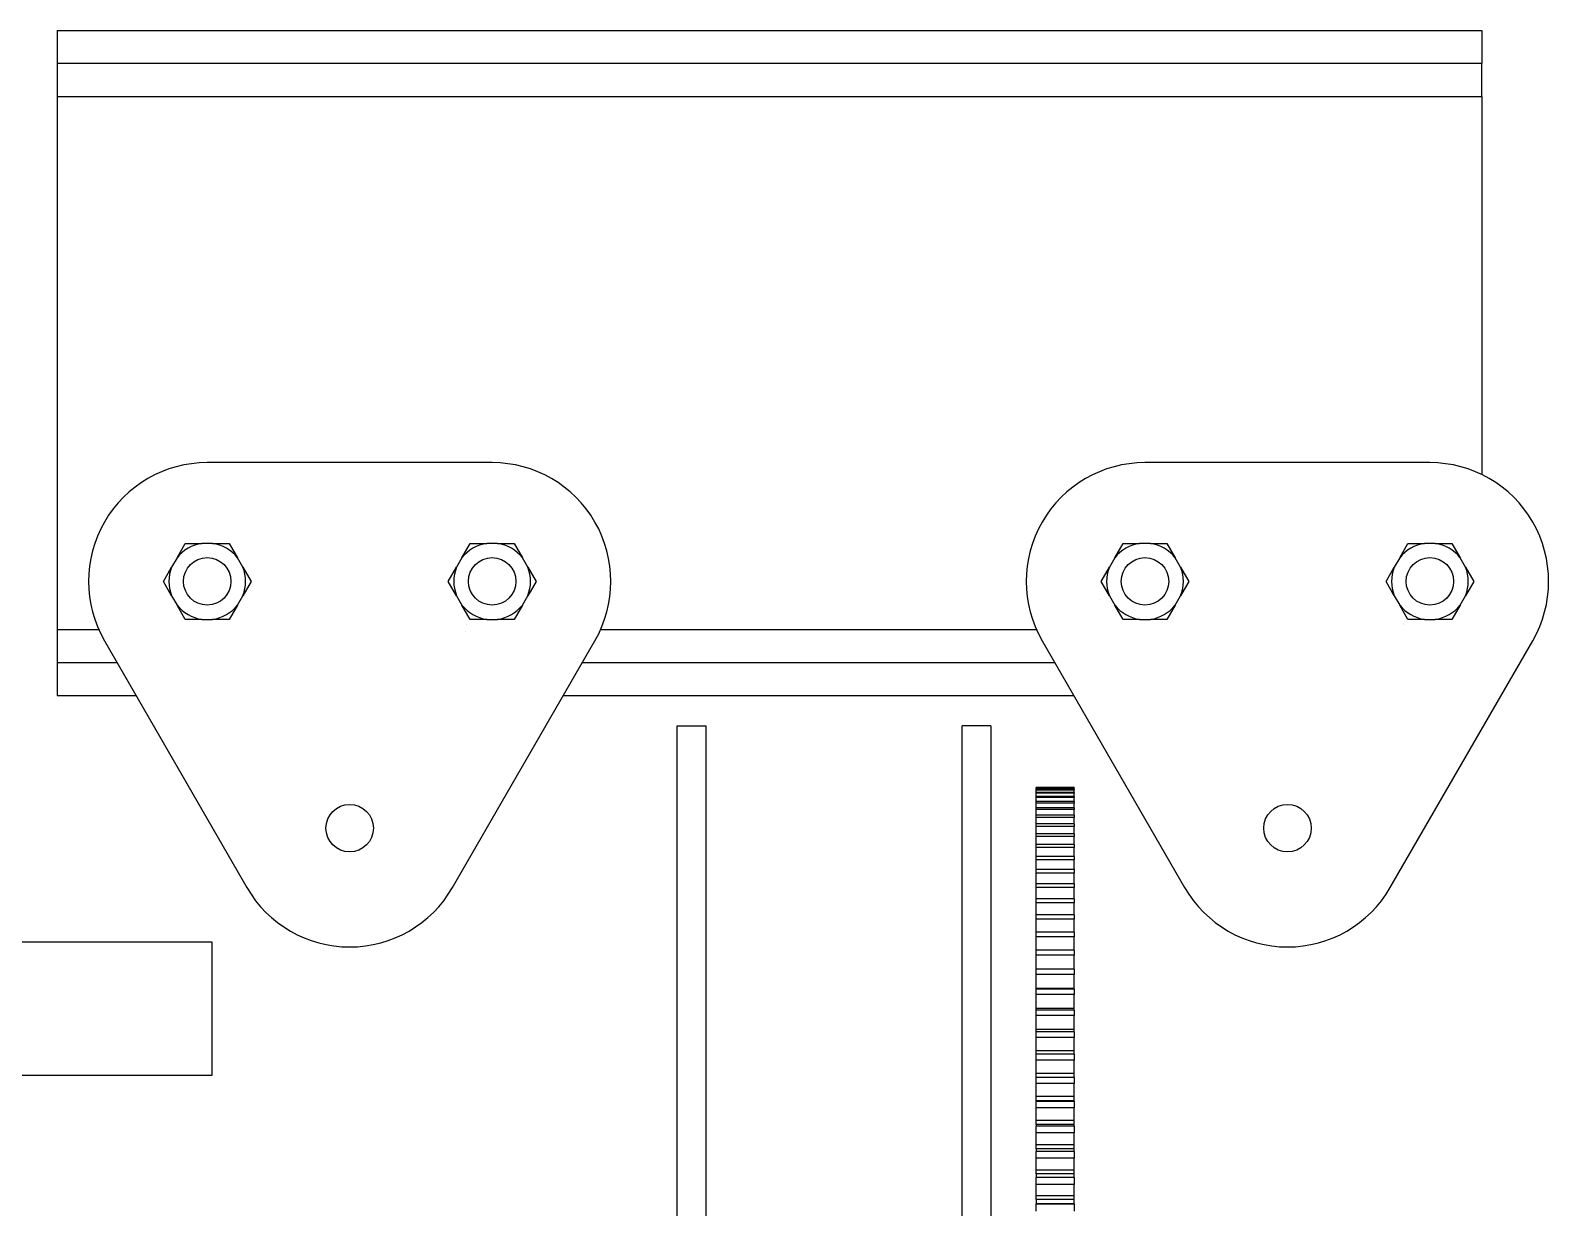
# Model space of a CAD drawing. Extents: x -518 to 2151, y -2845 to -846.
# Drawn here: x 508 to 827.8, y -1094 to -846.2 of the extents above; entities that cross this region are included whole.
import ezdxf

# ---------------------------------------------------------------- set-up
doc = ezdxf.new("R2010")
doc.units = 0
doc.layers.get('0').update_dxf_attribs({"linetype": 'CONTINUOUS'})

msp = doc.modelspace()

# ---------------------------------------------------------------- linework, layer by layer
at = {"color": 1}
for p, q in [((513.72345, -846.19494), (813.72345, -846.19494)), ((513.72345, -846.19494), (513.72345, -853.09494)), ((813.72345, -846.19494), (813.72345, -853.09494)), ((513.72345, -853.09494), (513.72345, -860.09494)), ((513.72345, -853.09494), (813.72345, -853.09494)), ((813.72345, -860.09494), (813.72345, -853.09494)), ((513.72345, -860.09494), (813.72345, -860.09494)), ((513.72345, -860.09494), (513.72345, -972.29494)), ((813.72345, -860.09494), (813.72345, -939.75366)), ((605.29588, -937.19454), (545.29588, -937.19454)), ((802.77491, -937.19454), (742.77491, -937.19454)), ((538.93477, -957.21231), (540.67661, -954.1948)), ((540.67661, -954.1948), (544.16168, -954.19454)), ((546.43008, -954.19454), (544.16168, -954.19454)), ((546.43008, -954.19454), (549.91515, -954.1948)), ((549.91515, -954.1948), (551.65699, -957.21231)), ((598.93477, -957.21231), (600.67661, -954.1948)), ((600.67661, -954.1948), (604.16168, -954.19454)), ((606.43008, -954.19454), (604.16168, -954.19454)), ((606.43008, -954.19454), (609.91515, -954.1948)), ((609.91515, -954.1948), (611.65699, -957.21231)), ((736.4138, -957.21231), (738.15564, -954.1948)), ((738.15564, -954.1948), (741.64071, -954.19454)), ((743.9091, -954.19454), (741.64071, -954.19454)), ((743.9091, -954.19454), (747.39418, -954.1948)), ((747.39418, -954.1948), (749.13602, -957.21231)), ((796.4138, -957.21231), (798.15564, -954.1948)), ((798.15564, -954.1948), (801.64071, -954.19454)), ((803.9091, -954.19454), (801.64071, -954.19454)), ((803.9091, -954.19454), (807.39418, -954.1948)), ((807.39418, -954.1948), (809.13602, -957.21231)), ((536.05826, -962.194), (537.80059, -959.17677)), ((538.93477, -957.21231), (537.80059, -959.17677)), ((552.79117, -959.17677), (551.65699, -957.21231)), ((552.79117, -959.17677), (554.5335, -962.19508)), ((596.05826, -962.194), (597.80059, -959.17677)), ((598.93477, -957.21231), (597.80059, -959.17677)), ((612.79117, -959.17677), (611.65699, -957.21231)), ((612.79117, -959.17677), (614.5335, -962.19508)), ((733.53729, -962.194), (735.27962, -959.17677)), ((736.41379, -957.21231), (735.27962, -959.17677)), ((750.2702, -959.17677), (749.13602, -957.21231)), ((750.2702, -959.17677), (752.01252, -962.19508)), ((793.53729, -962.194), (795.27962, -959.17677)), ((796.41379, -957.21231), (795.27962, -959.17677)), ((810.2702, -959.17677), (809.13602, -957.21231)), ((810.2702, -959.17677), (812.01252, -962.19508)), ((537.80059, -965.21231), (536.05826, -962.194)), ((554.5335, -962.19508), (552.79117, -965.21231)), ((597.80059, -965.21231), (596.05826, -962.194)), ((614.5335, -962.19508), (612.79117, -965.21231)), ((735.27962, -965.21231), (733.53729, -962.194)), ((752.01252, -962.19508), (750.2702, -965.21231)), ((795.27962, -965.21231), (793.53729, -962.194)), ((812.01252, -962.19508), (810.2702, -965.21231)), ((537.80059, -965.21231), (538.93477, -967.17677)), ((551.65699, -967.17677), (552.79117, -965.21231)), ((597.80059, -965.21231), (598.93477, -967.17677)), ((611.65699, -967.17677), (612.79117, -965.21231)), ((735.27962, -965.21231), (736.41379, -967.17677)), ((749.13602, -967.17677), (750.2702, -965.21231)), ((795.27962, -965.21231), (796.41379, -967.17677)), ((809.13602, -967.17677), (810.2702, -965.21231)), ((540.67661, -970.19428), (538.93477, -967.17677)), ((551.65699, -967.17677), (549.91515, -970.19428)), ((600.67661, -970.19428), (598.93477, -967.17677)), ((611.65699, -967.17677), (609.91515, -970.19428)), ((738.15564, -970.19428), (736.4138, -967.17677)), ((749.13602, -967.17677), (747.39418, -970.19428)), ((798.15564, -970.19428), (796.4138, -967.17677)), ((809.13602, -967.17677), (807.39418, -970.19428)), ((544.16168, -970.19454), (540.67661, -970.19428)), ((544.16168, -970.19454), (546.43008, -970.19454)), ((549.91515, -970.19428), (546.43008, -970.19454)), ((604.16168, -970.19454), (600.67661, -970.19428)), ((604.16168, -970.19454), (606.43008, -970.19454)), ((609.91515, -970.19428), (606.43008, -970.19454)), ((741.64071, -970.19454), (738.15564, -970.19428)), ((741.64071, -970.19454), (743.9091, -970.19454)), ((747.39418, -970.19428), (743.9091, -970.19454)), ((801.64071, -970.19454), (798.15564, -970.19428)), ((801.64071, -970.19454), (803.9091, -970.19454)), ((807.39418, -970.19428), (803.9091, -970.19454)), ((513.72345, -972.29494), (513.72345, -979.29494)), ((513.72345, -972.29494), (522.43689, -972.29494)), ((523.64525, -974.69454), (553.64525, -1026.65606)), ((596.94652, -1026.65606), (626.94652, -974.69454)), ((599.73997, -972.83088), (599.74107, -972.83146)), ((628.15487, -972.29494), (719.91592, -972.29494)), ((721.12427, -974.69454), (751.12427, -1026.65606)), ((794.42554, -1026.65606), (824.42554, -974.69454)), ((513.72345, -979.29494), (513.72345, -986.19494)), ((513.72345, -979.29494), (526.30129, -979.29494)), ((624.29047, -979.29494), (723.78032, -979.29494)), ((513.72345, -986.19494), (530.285, -986.19494)), ((620.30676, -986.19494), (727.76403, -986.19494)), ((644.27634, -1342.57919), (644.27634, -992.57919)), ((644.27634, -992.57919), (650.27634, -992.57919)), ((650.27634, -992.57919), (650.27634, -1167.57919)), ((704.27634, -1167.57919), (704.27634, -992.57919)), ((710.27634, -992.57919), (704.27634, -992.57919)), ((710.27634, -992.57919), (710.27634, -1342.57919)), ((727.87102, -1005.57916), (719.87102, -1005.57916)), ((719.87102, -1005.58124), (719.87102, -1005.57916)), ((727.87102, -1005.58124), (719.87102, -1005.58124)), ((719.87102, -1005.67394), (719.87102, -1005.58124)), ((727.87102, -1005.67394), (719.87102, -1005.67394)), ((719.87102, -1005.73833), (719.87102, -1005.67394)), ((727.87102, -1005.73833), (719.87102, -1005.73833)), ((719.87102, -1006.01629), (719.87102, -1005.73833)), ((727.87102, -1006.01629), (719.87102, -1006.01629)), ((719.87102, -1006.14496), (719.87102, -1006.01629)), ((727.87102, -1006.14496), (719.87102, -1006.14496)), ((719.87102, -1006.60775), (719.87102, -1006.14496)), ((727.87102, -1006.60775), (719.87102, -1006.60775)), ((719.87102, -1006.80052), (719.87102, -1006.60775)), ((727.87102, -1006.80052), (719.87102, -1006.80052)), ((719.87102, -1007.44742), (719.87102, -1006.80052)), ((727.87102, -1005.57916), (727.87102, -1005.58124)), ((727.87102, -1005.67394), (727.87102, -1005.58124)), ((727.87102, -1005.67394), (727.87102, -1005.73833)), ((727.87102, -1006.01629), (727.87102, -1005.73833)), ((727.87102, -1006.01629), (727.87102, -1006.14496)), ((727.87102, -1006.60775), (727.87102, -1006.14496)), ((727.87102, -1006.60775), (727.87102, -1006.80052)), ((727.87102, -1007.44742), (727.87102, -1006.80052)), ((727.87102, -1007.44742), (719.87102, -1007.44742)), ((719.87102, -1007.70398), (719.87102, -1007.44742)), ((727.87102, -1007.70398), (719.87102, -1007.70398)), ((719.87102, -1008.534), (719.87102, -1007.70398)), ((727.87102, -1008.534), (719.87102, -1008.534)), ((719.87102, -1008.85396), (719.87102, -1008.534)), ((727.87102, -1008.85396), (719.87102, -1008.85396)), ((719.87102, -1009.86582), (719.87102, -1008.85396)), ((727.87102, -1009.86582), (719.87102, -1009.86582)), ((719.87102, -1010.24869), (719.87102, -1009.86582)), ((727.87102, -1010.24869), (719.87102, -1010.24869)), ((719.87102, -1011.44082), (719.87102, -1010.24869)), ((727.87102, -1007.44742), (727.87102, -1007.70398)), ((727.87102, -1008.534), (727.87102, -1007.70398)), ((727.87102, -1008.534), (727.87102, -1008.85396)), ((727.87102, -1009.86582), (727.87102, -1008.85396)), ((727.87102, -1009.86582), (727.87102, -1010.24869)), ((727.87102, -1011.44082), (727.87102, -1010.24869)), ((727.87102, -1011.44082), (719.87102, -1011.44082)), ((719.87102, -1011.886), (719.87102, -1011.44082)), ((727.87102, -1011.886), (719.87102, -1011.886)), ((719.87102, -1013.25658), (719.87102, -1011.886)), ((727.87102, -1013.25658), (719.87102, -1013.25658)), ((719.87102, -1013.76339), (719.87102, -1013.25658)), ((727.87102, -1011.44082), (727.87102, -1011.886)), ((727.87102, -1013.25658), (727.87102, -1011.886)), ((727.87102, -1013.25658), (727.87102, -1013.76339)), ((719.87102, -1015.31029), (719.87102, -1013.76339)), ((727.87102, -1013.76339), (719.87102, -1013.76339)), ((727.87102, -1015.31029), (719.87102, -1015.31029)), ((719.87102, -1015.87794), (719.87102, -1015.31029)), ((727.87102, -1015.87794), (719.87102, -1015.87794)), ((719.87102, -1017.59879), (719.87102, -1015.87794)), ((727.87102, -1015.31029), (727.87102, -1013.76339)), ((727.87102, -1015.31029), (727.87102, -1015.87794)), ((727.87102, -1017.59879), (727.87102, -1015.87794)), ((727.87102, -1017.59879), (719.87102, -1017.59879)), ((719.87102, -1018.22641), (719.87102, -1017.59879)), ((727.87102, -1018.22641), (719.87102, -1018.22641)), ((719.87102, -1020.11854), (719.87102, -1018.22641)), ((727.87102, -1017.59879), (727.87102, -1018.22641)), ((727.87102, -1020.11854), (727.87102, -1018.22641)), ((727.87102, -1020.11854), (719.87102, -1020.11854)), ((719.87102, -1020.80517), (719.87102, -1020.11854)), ((727.87102, -1020.80517), (719.87102, -1020.80517)), ((719.87102, -1022.86567), (719.87102, -1020.80517)), ((727.87102, -1022.86567), (719.87102, -1022.86567)), ((719.87102, -1023.61024), (719.87102, -1022.86567)), ((727.87102, -1020.11854), (727.87102, -1020.80517)), ((727.87102, -1022.86567), (727.87102, -1020.80517)), ((727.87102, -1022.86567), (727.87102, -1023.61024)), ((727.87102, -1023.61024), (719.87102, -1023.61024)), ((719.87102, -1025.83594), (719.87102, -1023.61024)), ((727.87102, -1025.83594), (719.87102, -1025.83594)), ((719.87102, -1026.63731), (719.87102, -1025.83594)), ((727.87102, -1025.83594), (727.87102, -1023.61024)), ((727.87102, -1025.83594), (727.87102, -1026.63731)), ((719.87102, -1029.02476), (719.87102, -1026.63731)), ((727.87102, -1026.63731), (719.87102, -1026.63731)), ((719.87102, -1029.88169), (719.87102, -1029.02476)), ((727.87102, -1029.02476), (719.87102, -1029.02476)), ((727.87102, -1029.02476), (727.87102, -1026.63731)), ((727.87102, -1029.02476), (727.87102, -1029.88169)), ((719.87102, -1032.42723), (719.87102, -1029.88169)), ((727.87102, -1029.88169), (719.87102, -1029.88169)), ((719.87102, -1033.3384), (719.87102, -1032.42723)), ((727.87102, -1032.42723), (719.87102, -1032.42723)), ((727.87102, -1032.42723), (727.87102, -1029.88169)), ((727.87102, -1032.42723), (727.87102, -1033.3384)), ((719.87102, -1036.03809), (719.87102, -1033.3384)), ((727.87102, -1033.3384), (719.87102, -1033.3384)), ((727.87102, -1036.03809), (727.87102, -1033.3384)), ((719.87102, -1037.00209), (719.87102, -1036.03809)), ((727.87102, -1036.03809), (719.87102, -1036.03809)), ((719.87102, -1039.85178), (719.87102, -1037.00209)), ((727.87102, -1037.00209), (719.87102, -1037.00209)), ((727.87102, -1036.03809), (727.87102, -1037.00209)), ((727.87102, -1039.85178), (727.87102, -1037.00209)), ((719.87102, -1040.86713), (719.87102, -1039.85178)), ((727.87102, -1039.85178), (719.87102, -1039.85178)), ((719.87102, -1043.86241), (719.87102, -1040.86713)), ((727.87102, -1040.86713), (719.87102, -1040.86713)), ((727.87102, -1039.85178), (727.87102, -1040.86713)), ((727.87102, -1043.86241), (727.87102, -1040.86713)), ((719.87102, -1044.92755), (719.87102, -1043.86241)), ((727.87102, -1043.86241), (719.87102, -1043.86241)), ((719.87102, -1047.91714), (719.87102, -1044.92755)), ((727.87102, -1044.92755), (719.87102, -1044.92755)), ((727.87102, -1043.86241), (727.87102, -1044.92755)), ((727.87102, -1047.91714), (727.87102, -1044.92755)), ((719.87102, -1048.06381), (719.87102, -1047.91714)), ((727.87102, -1047.91714), (719.87102, -1047.91714)), ((719.87102, -1049.17708), (719.87102, -1048.06381)), ((727.87102, -1048.06381), (719.87102, -1048.06381)), ((727.87102, -1048.06381), (727.87102, -1047.91714)), ((727.87102, -1048.06381), (727.87102, -1049.17708)), ((719.87102, -1052.12044), (719.87102, -1049.17708)), ((727.87102, -1049.17708), (719.87102, -1049.17708)), ((727.87102, -1052.12044), (727.87102, -1049.17708)), ((727.87102, -1052.12044), (719.87102, -1052.12044)), ((719.87102, -1052.44949), (719.87102, -1052.12044)), ((727.87102, -1052.44949), (719.87102, -1052.44949)), ((719.87102, -1053.60919), (719.87102, -1052.44949)), ((727.87102, -1053.60919), (719.87102, -1053.60919)), ((719.87102, -1056.50177), (719.87102, -1053.60919)), ((727.87102, -1052.44949), (727.87102, -1052.12044)), ((727.87102, -1052.44949), (727.87102, -1053.60919)), ((727.87102, -1056.50177), (727.87102, -1053.60919)), ((727.87102, -1056.50177), (719.87102, -1056.50177)), ((719.87102, -1057.01269), (719.87102, -1056.50177)), ((727.87102, -1057.01269), (719.87102, -1057.01269)), ((719.87102, -1058.21702), (719.87102, -1057.01269)), ((727.87102, -1058.21702), (719.87102, -1058.21702)), ((719.87102, -1061.05438), (719.87102, -1058.21702)), ((727.87102, -1057.01269), (727.87102, -1056.50177)), ((727.87102, -1057.01269), (727.87102, -1058.21702)), ((727.87102, -1061.05438), (727.87102, -1058.21702)), ((727.87102, -1061.05438), (719.87102, -1061.05438)), ((719.87102, -1061.74638), (719.87102, -1061.05438)), ((727.87102, -1061.74638), (727.87102, -1061.05438)), ((719.87102, -1062.99349), (719.87102, -1061.74638)), ((727.87102, -1061.74638), (719.87102, -1061.74638)), ((727.87102, -1062.99349), (719.87102, -1062.99349)), ((719.87102, -1065.77123), (719.87102, -1062.99349)), ((727.87102, -1061.74638), (727.87102, -1062.99349)), ((727.87102, -1065.77123), (727.87102, -1062.99349)), ((727.87102, -1065.77123), (719.87102, -1065.77123)), ((719.87102, -1066.64325), (719.87102, -1065.77123)), ((727.87102, -1066.64325), (719.87102, -1066.64325)), ((719.87102, -1067.93122), (719.87102, -1066.64325)), ((727.87102, -1066.64325), (727.87102, -1065.77123)), ((727.87102, -1066.64325), (727.87102, -1067.93122)), ((727.87102, -1067.93122), (719.87102, -1067.93122)), ((719.87102, -1070.64507), (719.87102, -1067.93122)), ((727.87102, -1070.64507), (719.87102, -1070.64507)), ((719.87102, -1071.52683), (719.87102, -1070.64507)), ((727.87102, -1070.64507), (727.87102, -1067.93122)), ((727.87102, -1071.52683), (727.87102, -1070.64507)), ((727.87102, -1071.52683), (719.87102, -1071.52683)), ((719.87102, -1071.52683), (719.87102, -1071.69576)), ((727.87102, -1071.69576), (719.87102, -1071.69576)), ((719.87102, -1073.0226), (719.87102, -1071.69576)), ((719.87102, -1075.66838), (719.87102, -1073.0226)), ((727.87102, -1073.0226), (719.87102, -1073.0226)), ((727.87102, -1071.69576), (727.87102, -1071.52683)), ((727.87102, -1071.69576), (727.87102, -1073.0226)), ((727.87102, -1075.66838), (727.87102, -1073.0226)), ((727.87102, -1075.66838), (719.87102, -1075.66838)), ((719.87102, -1076.52607), (719.87102, -1075.66838)), ((727.87102, -1076.52607), (719.87102, -1076.52607)), ((719.87102, -1076.52607), (719.87102, -1076.89612)), ((727.87102, -1076.89612), (719.87102, -1076.89612)), ((719.87102, -1078.25978), (719.87102, -1076.89612)), ((727.87102, -1076.52607), (727.87102, -1075.66838)), ((727.87102, -1076.89612), (727.87102, -1076.52607)), ((727.87102, -1076.89612), (727.87102, -1078.25978)), ((727.87102, -1078.25978), (719.87102, -1078.25978)), ((719.87102, -1080.8334), (719.87102, -1078.25978)), ((727.87102, -1080.8334), (727.87102, -1078.25978)), ((727.87102, -1080.8334), (719.87102, -1080.8334)), ((719.87102, -1081.6657), (719.87102, -1080.8334)), ((727.87102, -1081.6657), (719.87102, -1081.6657)), ((719.87102, -1081.6657), (719.87102, -1082.2363)), ((727.87102, -1082.2363), (719.87102, -1082.2363)), ((719.87102, -1083.63468), (719.87102, -1082.2363)), ((719.87102, -1086.13218), (719.87102, -1083.63468)), ((727.87102, -1083.63468), (719.87102, -1083.63468)), ((727.87102, -1081.6657), (727.87102, -1080.8334)), ((727.87102, -1082.2363), (727.87102, -1081.6657)), ((727.87102, -1082.2363), (727.87102, -1083.63468)), ((727.87102, -1086.13218), (727.87102, -1083.63468)), ((727.87102, -1086.13218), (719.87102, -1086.13218)), ((719.87102, -1086.93781), (719.87102, -1086.13218)), ((727.87102, -1086.93781), (719.87102, -1086.93781)), ((719.87102, -1086.93781), (719.87102, -1087.70807)), ((727.87102, -1086.93781), (727.87102, -1086.13218)), ((727.87102, -1087.70807), (727.87102, -1086.93781)), ((727.87102, -1087.70807), (719.87102, -1087.70807)), ((719.87102, -1089.13902), (719.87102, -1087.70807)), ((727.87102, -1089.13902), (719.87102, -1089.13902)), ((719.87102, -1091.55655), (719.87102, -1089.13902)), ((727.87102, -1087.70807), (727.87102, -1089.13902)), ((727.87102, -1091.55655), (727.87102, -1089.13902)), ((727.87102, -1091.55655), (719.87102, -1091.55655)), ((719.87102, -1092.33425), (719.87102, -1091.55655)), ((727.87102, -1092.33425), (719.87102, -1092.33425)), ((719.87102, -1092.33425), (719.87102, -1093.22957)), ((727.87102, -1093.22957), (719.87102, -1093.22957)), ((719.87102, -1093.303), (719.87102, -1093.22957)), ((727.87102, -1093.303), (719.87102, -1093.303)), ((719.87102, -1094.76431), (719.87102, -1093.303)), ((727.87102, -1092.33425), (727.87102, -1091.55655)), ((727.87102, -1093.22957), (727.87102, -1092.33425)), ((727.87102, -1093.22957), (727.87102, -1093.303)), ((727.87102, -1093.303), (727.87102, -1094.76431))]:
    msp.add_line(p, q, dxfattribs=at)
msp.add_lwpolyline([(273.52509, -1066.15153), (546.3299, -1066.15153), (546.3299, -1038.15153), (273.52509, -1038.15153)], close=True)
for centre in [(545.29588, -962.19454), (605.29588, -962.19454), (742.77491, -962.19454), (802.77491, -962.19454), (575.29588, -1014.15606), (772.77491, -1014.15606)]:
    msp.add_circle(centre, 5, dxfattribs=at)
for centre, radius, start, end in [((545.29588, -962.19454), 25, 90, 210), ((605.29588, -962.19454), 25, 330, 90), ((742.77491, -962.19454), 25, 90, 210), ((802.77491, -962.19454), 25, 330, 90), ((545.29588, -962.19454), 8.08, 98.069301, 141.930699), ((545.29588, -962.19454), 8.08, 38.069301, 81.930699), ((605.29588, -962.19454), 8.08, 98.069301, 141.930699), ((605.29588, -962.19454), 8.08, 38.069301, 81.930699), ((742.77491, -962.19454), 8.08, 98.069301, 141.930699), ((742.77491, -962.19454), 8.08, 38.069301, 81.930699), ((802.77491, -962.19454), 8.08, 98.069301, 141.930699), ((802.77491, -962.19454), 8.08, 38.069301, 81.930699), ((545.29588, -962.19454), 8.08, 158.069301, 201.930699), ((545.29588, -962.19454), 8.08, 338.069301, 21.930699), ((605.29588, -962.19454), 8.08, 158.069301, 201.930699), ((605.29588, -962.19454), 8.08, 338.069301, 21.930699), ((742.77491, -962.19454), 8.08, 158.069301, 201.930699), ((742.77491, -962.19454), 8.08, 338.069301, 21.930699), ((802.77491, -962.19454), 8.08, 158.069301, 201.930699), ((802.77491, -962.19454), 8.08, 338.069301, 21.930699), ((545.29588, -962.19454), 8.08, 218.069301, 261.930699), ((545.29588, -962.19454), 8.08, 278.069301, 321.930699), ((605.29588, -962.19454), 8.08, 218.069301, 261.930699), ((605.29588, -962.19454), 8.08, 278.069301, 321.930699), ((733.91164, -963.75737), 2.4, 258.716893, 258.75), ((742.77491, -962.19454), 8.08, 218.069301, 261.930699), ((742.77491, -962.19454), 8.08, 278.069301, 321.930699), ((802.77491, -962.19454), 8.08, 218.069301, 261.930699), ((802.77491, -962.19454), 8.08, 278.069301, 321.930699), ((605.29588, -962.19454), 10.665, 239.064849, 239.07204), ((802.77491, -962.19454), 10.665, 239.064849, 239.07204), ((802.77491, -962.19454), 10.44, 238.409346, 238.416724), ((802.77491, -962.19454), 10, 237.042979, 237.050742), ((575.29588, -1014.15606), 25, 210, 330), ((772.77491, -1014.15606), 25, 210, 330)]:
    msp.add_arc(centre, radius, start, end, dxfattribs=at)

doc.saveas('drawing.dxf')
